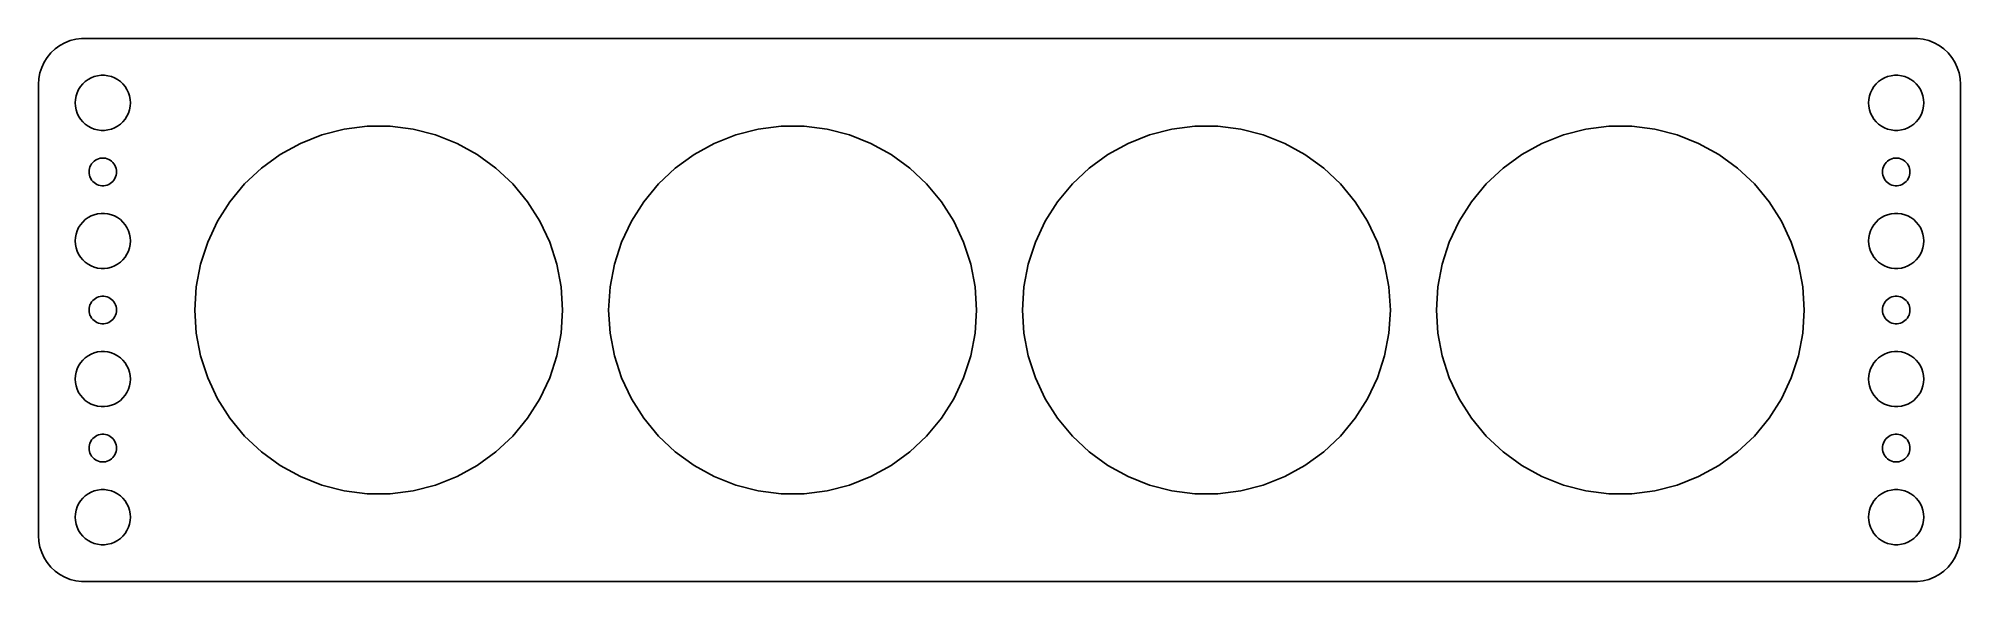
# Model space of a CAD drawing. Header units: metres. Extents: x -104 to 104, y -29 to 29.
import ezdxf

# ---------------------------------------------------------------- set-up
doc = ezdxf.new("R2010")
doc.units = ezdxf.units.M

msp = doc.modelspace()

# ---------------------------------------------------------------- linework, layer by layer
for p, q in [((-100.437, 29.4114), (-101.045, 29.2553)), ((-99.8139, 29.4901), (-100.437, 29.4114)), ((99.8139, 29.4901), (-99.8139, 29.4901)), ((100.437, 29.4114), (99.8139, 29.4901)), ((101.045, 29.2553), (100.437, 29.4114)), ((-103.545, 27.4389), (-103.882, 26.9088)), ((-103.145, 27.9227), (-103.545, 27.4389)), ((-102.687, 28.3526), (-103.145, 27.9227)), ((-102.179, 28.7216), (-102.687, 28.3526)), ((-101.629, 29.0241), (-102.179, 28.7216)), ((-101.045, 29.2553), (-101.629, 29.0241)), ((101.629, 29.0241), (101.045, 29.2553)), ((102.179, 28.7216), (101.629, 29.0241)), ((102.687, 28.3526), (102.179, 28.7216)), ((103.145, 27.9227), (102.687, 28.3526)), ((103.545, 27.4389), (103.145, 27.9227)), ((103.882, 26.9088), (103.545, 27.4389)), ((-104.461, 25.1267), (-104.5, 24.5)), ((-104.343, 25.7434), (-104.461, 25.1267)), ((-104.149, 26.3406), (-104.343, 25.7434)), ((-103.882, 26.9088), (-104.149, 26.3406)), ((-99.1075, 25.033), (-98.7773, 25.2145)), ((-98.7773, 25.2145), (-98.427, 25.3532)), ((-98.427, 25.3532), (-98.0621, 25.4469)), ((-98.0621, 25.4469), (-97.6884, 25.4941)), ((-97.6884, 25.4941), (-97.3116, 25.4941)), ((-97.3116, 25.4941), (-96.9379, 25.4469)), ((-96.9379, 25.4469), (-96.573, 25.3532)), ((-96.573, 25.3532), (-96.2227, 25.2145)), ((-96.2227, 25.2145), (-95.8925, 25.033)), ((95.8925, 25.033), (96.2227, 25.2145)), ((96.2227, 25.2145), (96.573, 25.3532)), ((96.573, 25.3532), (96.9379, 25.4469)), ((96.9379, 25.4469), (97.3116, 25.4941)), ((97.3116, 25.4941), (97.6884, 25.4941)), ((97.6884, 25.4941), (98.0621, 25.4469)), ((98.0621, 25.4469), (98.427, 25.3532)), ((98.427, 25.3532), (98.7773, 25.2145)), ((98.7773, 25.2145), (99.1075, 25.033)), ((104.149, 26.3406), (103.882, 26.9088)), ((104.343, 25.7434), (104.149, 26.3406)), ((104.461, 25.1267), (104.343, 25.7434)), ((104.5, 24.5), (104.461, 25.1267)), ((-104.5, 24.5), (-104.5, -24.5)), ((-100.476, 22.876), (-100.406, 23.2461)), ((-100.406, 23.2461), (-100.289, 23.6044)), ((-100.289, 23.6044), (-100.129, 23.9453)), ((-100.129, 23.9453), (-99.927, 24.2634)), ((-99.927, 24.2634), (-99.6869, 24.5536)), ((-99.6869, 24.5536), (-99.4123, 24.8115)), ((-99.4123, 24.8115), (-99.1075, 25.033)), ((-95.8925, 25.033), (-95.5877, 24.8115)), ((-95.5877, 24.8115), (-95.3131, 24.5536)), ((-95.3131, 24.5536), (-95.073, 24.2634)), ((-95.073, 24.2634), (-94.8711, 23.9453)), ((-94.8711, 23.9453), (-94.7107, 23.6044)), ((-94.7107, 23.6044), (-94.5943, 23.2461)), ((-94.5943, 23.2461), (-94.5237, 22.876)), ((94.5237, 22.876), (94.5943, 23.2461)), ((94.5943, 23.2461), (94.7107, 23.6044)), ((94.7107, 23.6044), (94.8711, 23.9453)), ((94.8711, 23.9453), (95.073, 24.2634)), ((95.073, 24.2634), (95.3131, 24.5536)), ((95.3131, 24.5536), (95.5877, 24.8115)), ((95.5877, 24.8115), (95.8925, 25.033)), ((99.1075, 25.033), (99.4123, 24.8115)), ((99.4123, 24.8115), (99.6869, 24.5536)), ((99.6869, 24.5536), (99.927, 24.2634)), ((99.927, 24.2634), (100.129, 23.9453)), ((100.129, 23.9453), (100.289, 23.6044)), ((100.289, 23.6044), (100.406, 23.2461)), ((100.406, 23.2461), (100.476, 22.876)), ((104.5, -24.5), (104.5, 24.5)), ((-100.5, 22.5), (-100.476, 22.876)), ((-100.476, 22.124), (-100.5, 22.5)), ((-100.406, 21.7539), (-100.476, 22.124)), ((-100.289, 21.3956), (-100.406, 21.7539)), ((-100.129, 21.0547), (-100.289, 21.3956)), ((-99.927, 20.7366), (-100.129, 21.0547)), ((-94.8711, 21.0547), (-95.073, 20.7366)), ((-94.7107, 21.3956), (-94.8711, 21.0547)), ((-94.5943, 21.7539), (-94.7107, 21.3956)), ((-94.5237, 22.124), (-94.5943, 21.7539)), ((-94.5237, 22.876), (-94.5, 22.5)), ((-94.5, 22.5), (-94.5237, 22.124)), ((94.5, 22.5), (94.5237, 22.876)), ((94.5237, 22.124), (94.5, 22.5)), ((94.5943, 21.7539), (94.5237, 22.124)), ((94.7107, 21.3956), (94.5943, 21.7539)), ((94.8711, 21.0547), (94.7107, 21.3956)), ((95.073, 20.7366), (94.8711, 21.0547)), ((100.129, 21.0547), (99.927, 20.7366)), ((100.289, 21.3956), (100.129, 21.0547)), ((100.406, 21.7539), (100.289, 21.3956)), ((100.476, 22.124), (100.406, 21.7539)), ((100.476, 22.876), (100.5, 22.5)), ((100.5, 22.5), (100.476, 22.124)), ((-99.6869, 20.4464), (-99.927, 20.7366)), ((-99.4123, 20.1884), (-99.6869, 20.4464)), ((-99.1075, 19.967), (-99.4123, 20.1884)), ((-98.7773, 19.7855), (-99.1075, 19.967)), ((-98.427, 19.6468), (-98.7773, 19.7855)), ((-98.0621, 19.5531), (-98.427, 19.6468)), ((-97.6884, 19.5059), (-98.0621, 19.5531)), ((-97.3116, 19.5059), (-97.6884, 19.5059)), ((-96.9379, 19.5531), (-97.3116, 19.5059)), ((-96.573, 19.6468), (-96.9379, 19.5531)), ((-96.2227, 19.7855), (-96.573, 19.6468)), ((-95.8925, 19.967), (-96.2227, 19.7855)), ((-95.5877, 20.1884), (-95.8925, 19.967)), ((-95.3131, 20.4464), (-95.5877, 20.1884)), ((-95.073, 20.7366), (-95.3131, 20.4464)), ((-76.0156, 18.0965), (-73.6803, 19.0211)), ((-73.6803, 19.0211), (-71.2476, 19.6457)), ((-71.2476, 19.6457), (-68.7558, 19.9605)), ((-68.7558, 19.9605), (-66.2442, 19.9605)), ((-66.2442, 19.9605), (-63.7524, 19.6457)), ((-63.7524, 19.6457), (-61.3197, 19.0211)), ((-61.3197, 19.0211), (-58.9844, 18.0965)), ((-31.0156, 18.0965), (-28.6803, 19.0211)), ((-28.6803, 19.0211), (-26.2476, 19.6457)), ((-26.2476, 19.6457), (-23.7558, 19.9605)), ((-23.7558, 19.9605), (-21.2442, 19.9605)), ((-21.2442, 19.9605), (-18.7524, 19.6457)), ((-18.7524, 19.6457), (-16.3197, 19.0211)), ((-16.3197, 19.0211), (-13.9844, 18.0965)), ((13.9844, 18.0965), (16.3197, 19.0211)), ((16.3197, 19.0211), (18.7524, 19.6457)), ((18.7524, 19.6457), (21.2442, 19.9605)), ((21.2442, 19.9605), (23.7558, 19.9605)), ((23.7558, 19.9605), (26.2476, 19.6457)), ((26.2476, 19.6457), (28.6803, 19.0211)), ((28.6803, 19.0211), (31.0156, 18.0965)), ((58.9844, 18.0965), (61.3197, 19.0211)), ((61.3197, 19.0211), (63.7524, 19.6457)), ((63.7524, 19.6457), (66.2442, 19.9605)), ((66.2442, 19.9605), (68.7558, 19.9605)), ((68.7558, 19.9605), (71.2476, 19.6457)), ((71.2476, 19.6457), (73.6803, 19.0211)), ((73.6803, 19.0211), (76.0156, 18.0965)), ((95.3131, 20.4464), (95.073, 20.7366)), ((95.5877, 20.1884), (95.3131, 20.4464)), ((95.8925, 19.967), (95.5877, 20.1884)), ((96.2227, 19.7855), (95.8925, 19.967)), ((96.573, 19.6468), (96.2227, 19.7855)), ((96.9379, 19.5531), (96.573, 19.6468)), ((97.3116, 19.5059), (96.9379, 19.5531)), ((97.6884, 19.5059), (97.3116, 19.5059)), ((98.0621, 19.5531), (97.6884, 19.5059)), ((98.427, 19.6468), (98.0621, 19.5531)), ((98.7773, 19.7855), (98.427, 19.6468)), ((99.1075, 19.967), (98.7773, 19.7855)), ((99.4123, 20.1884), (99.1075, 19.967)), ((99.6869, 20.4464), (99.4123, 20.1884)), ((99.927, 20.7366), (99.6869, 20.4464)), ((-80.2485, 15.4103), (-78.2165, 16.8866)), ((-78.2165, 16.8866), (-76.0156, 18.0965)), ((-58.9844, 18.0965), (-56.7835, 16.8866)), ((-56.7835, 16.8866), (-54.7515, 15.4103)), ((-35.2485, 15.4103), (-33.2165, 16.8866)), ((-33.2165, 16.8866), (-31.0156, 18.0965)), ((-13.9844, 18.0965), (-11.7835, 16.8866)), ((-11.7835, 16.8866), (-9.75151, 15.4103)), ((9.75151, 15.4103), (11.7835, 16.8866)), ((11.7835, 16.8866), (13.9844, 18.0965)), ((31.0156, 18.0965), (33.2165, 16.8866)), ((33.2165, 16.8866), (35.2485, 15.4103)), ((54.7515, 15.4103), (56.7835, 16.8866)), ((56.7835, 16.8866), (58.9844, 18.0965)), ((76.0156, 18.0965), (78.2165, 16.8866)), ((78.2165, 16.8866), (80.2485, 15.4103)), ((-99, 15), (-98.9882, 15.188)), ((-98.9882, 14.812), (-99, 15)), ((-98.9882, 15.188), (-98.9529, 15.373)), ((-98.9529, 14.627), (-98.9882, 14.812)), ((-98.9529, 15.373), (-98.8947, 15.5522)), ((-98.8947, 15.5522), (-98.8145, 15.7226)), ((-98.8145, 15.7226), (-98.7135, 15.8817)), ((-98.7135, 15.8817), (-98.5934, 16.0268)), ((-98.5934, 16.0268), (-98.4561, 16.1558)), ((-98.4561, 16.1558), (-98.3037, 16.2665)), ((-98.3037, 16.2665), (-98.1387, 16.3572)), ((-98.1387, 16.3572), (-97.9635, 16.4266)), ((-97.9635, 16.4266), (-97.7811, 16.4734)), ((-97.7811, 16.4734), (-97.5942, 16.497)), ((-97.5942, 16.497), (-97.4058, 16.497)), ((-97.4058, 16.497), (-97.2189, 16.4734)), ((-97.2189, 16.4734), (-97.0365, 16.4266)), ((-97.0365, 16.4266), (-96.8613, 16.3572)), ((-96.8613, 16.3572), (-96.6963, 16.2665)), ((-96.6963, 16.2665), (-96.5439, 16.1558)), ((-96.5439, 16.1558), (-96.4065, 16.0268)), ((-96.4065, 16.0268), (-96.2865, 15.8817)), ((-96.2865, 15.8817), (-96.1855, 15.7226)), ((-96.1855, 15.7226), (-96.1053, 15.5522)), ((-96.1053, 15.5522), (-96.0471, 15.373)), ((-96.0471, 15.373), (-96.0118, 15.188)), ((-96.0118, 14.812), (-96.0471, 14.627)), ((-96.0118, 15.188), (-96, 15)), ((-96, 15), (-96.0118, 14.812)), ((-82.0794, 13.6909), (-80.2485, 15.4103)), ((-54.7515, 15.4103), (-52.9206, 13.6909)), ((-37.0794, 13.6909), (-35.2485, 15.4103)), ((-9.75151, 15.4103), (-7.92062, 13.6909)), ((7.92062, 13.6909), (9.75151, 15.4103)), ((35.2485, 15.4103), (37.0794, 13.6909)), ((52.9206, 13.6909), (54.7515, 15.4103)), ((80.2485, 15.4103), (82.0794, 13.6909)), ((96, 15), (96.0118, 15.188)), ((96.0118, 14.812), (96, 15)), ((96.0118, 15.188), (96.0471, 15.373)), ((96.0471, 14.627), (96.0118, 14.812)), ((96.0471, 15.373), (96.1053, 15.5522)), ((96.1053, 15.5522), (96.1855, 15.7226)), ((96.1855, 15.7226), (96.2865, 15.8817)), ((96.2865, 15.8817), (96.4065, 16.0268)), ((96.4065, 16.0268), (96.5439, 16.1558)), ((96.5439, 16.1558), (96.6963, 16.2665)), ((96.6963, 16.2665), (96.8613, 16.3572)), ((96.8613, 16.3572), (97.0365, 16.4266)), ((97.0365, 16.4266), (97.2189, 16.4734)), ((97.2189, 16.4734), (97.4058, 16.497)), ((97.4058, 16.497), (97.5942, 16.497)), ((97.5942, 16.497), (97.7811, 16.4734)), ((97.7811, 16.4734), (97.9635, 16.4266)), ((97.9635, 16.4266), (98.1387, 16.3572)), ((98.1387, 16.3572), (98.3037, 16.2665)), ((98.3037, 16.2665), (98.4561, 16.1558)), ((98.4561, 16.1558), (98.5934, 16.0268)), ((98.5934, 16.0268), (98.7135, 15.8817)), ((98.7135, 15.8817), (98.8145, 15.7226)), ((98.8145, 15.7226), (98.8947, 15.5522)), ((98.8947, 15.5522), (98.9529, 15.373)), ((98.9529, 15.373), (98.9882, 15.188)), ((98.9882, 14.812), (98.9529, 14.627)), ((98.9882, 15.188), (99, 15)), ((99, 15), (98.9882, 14.812)), ((-98.8947, 14.4478), (-98.9529, 14.627)), ((-98.8145, 14.2774), (-98.8947, 14.4478)), ((-98.7135, 14.1183), (-98.8145, 14.2774)), ((-98.5934, 13.9732), (-98.7135, 14.1183)), ((-98.4561, 13.8442), (-98.5934, 13.9732)), ((-98.3037, 13.7335), (-98.4561, 13.8442)), ((-98.1387, 13.6427), (-98.3037, 13.7335)), ((-97.9635, 13.5734), (-98.1387, 13.6427)), ((-97.7811, 13.5266), (-97.9635, 13.5734)), ((-97.5942, 13.5029), (-97.7811, 13.5266)), ((-97.4058, 13.5029), (-97.5942, 13.5029)), ((-97.2189, 13.5266), (-97.4058, 13.5029)), ((-97.0365, 13.5734), (-97.2189, 13.5266)), ((-96.8613, 13.6427), (-97.0365, 13.5734)), ((-96.6963, 13.7335), (-96.8613, 13.6427)), ((-96.5439, 13.8442), (-96.6963, 13.7335)), ((-96.4065, 13.9732), (-96.5439, 13.8442)), ((-96.2865, 14.1183), (-96.4065, 13.9732)), ((-96.1855, 14.2774), (-96.2865, 14.1183)), ((-96.1053, 14.4478), (-96.1855, 14.2774)), ((-96.0471, 14.627), (-96.1053, 14.4478)), ((-83.6803, 11.7557), (-82.0794, 13.6909)), ((-52.9206, 13.6909), (-51.3197, 11.7557)), ((-38.6803, 11.7557), (-37.0794, 13.6909)), ((-7.92062, 13.6909), (-6.31966, 11.7557)), ((6.31966, 11.7557), (7.92062, 13.6909)), ((37.0794, 13.6909), (38.6803, 11.7557)), ((51.3197, 11.7557), (52.9206, 13.6909)), ((82.0794, 13.6909), (83.6803, 11.7557)), ((96.1053, 14.4478), (96.0471, 14.627)), ((96.1855, 14.2774), (96.1053, 14.4478)), ((96.2865, 14.1183), (96.1855, 14.2774)), ((96.4065, 13.9732), (96.2865, 14.1183)), ((96.5439, 13.8442), (96.4065, 13.9732)), ((96.6963, 13.7335), (96.5439, 13.8442)), ((96.8613, 13.6427), (96.6963, 13.7335)), ((97.0365, 13.5734), (96.8613, 13.6427)), ((97.2189, 13.5266), (97.0365, 13.5734)), ((97.4058, 13.5029), (97.2189, 13.5266)), ((97.5942, 13.5029), (97.4058, 13.5029)), ((97.7811, 13.5266), (97.5942, 13.5029)), ((97.9635, 13.5734), (97.7811, 13.5266)), ((98.1387, 13.6427), (97.9635, 13.5734)), ((98.3037, 13.7335), (98.1387, 13.6427)), ((98.4561, 13.8442), (98.3037, 13.7335)), ((98.5934, 13.9732), (98.4561, 13.8442)), ((98.7135, 14.1183), (98.5934, 13.9732)), ((98.8145, 14.2774), (98.7135, 14.1183)), ((98.8947, 14.4478), (98.8145, 14.2774)), ((98.9529, 14.627), (98.8947, 14.4478)), ((-98.0621, 10.4469), (-97.6884, 10.4941)), ((-97.6884, 10.4941), (-97.3116, 10.4941)), ((-97.3116, 10.4941), (-96.9379, 10.4469)), ((-85.0261, 9.63507), (-83.6803, 11.7557)), ((-51.3197, 11.7557), (-49.9739, 9.63507)), ((-40.0261, 9.63507), (-38.6803, 11.7557)), ((-6.31966, 11.7557), (-4.97386, 9.63507)), ((4.97386, 9.63507), (6.31966, 11.7557)), ((38.6803, 11.7557), (40.0261, 9.63507)), ((49.9739, 9.63507), (51.3197, 11.7557)), ((83.6803, 11.7557), (85.0261, 9.63507)), ((96.9379, 10.4469), (97.3116, 10.4941)), ((97.3116, 10.4941), (97.6884, 10.4941)), ((97.6884, 10.4941), (98.0621, 10.4469)), ((-100.406, 8.24606), (-100.289, 8.60437)), ((-100.289, 8.60437), (-100.129, 8.94525)), ((-100.129, 8.94525), (-99.927, 9.26335)), ((-99.927, 9.26335), (-99.6869, 9.55363)), ((-99.6869, 9.55363), (-99.4123, 9.81154)), ((-99.4123, 9.81154), (-99.1075, 10.033)), ((-99.1075, 10.033), (-98.7773, 10.2145)), ((-98.7773, 10.2145), (-98.427, 10.3532)), ((-98.427, 10.3532), (-98.0621, 10.4469)), ((-96.9379, 10.4469), (-96.573, 10.3532)), ((-96.573, 10.3532), (-96.2227, 10.2145)), ((-96.2227, 10.2145), (-95.8925, 10.033)), ((-95.8925, 10.033), (-95.5877, 9.81154)), ((-95.5877, 9.81154), (-95.3131, 9.55363)), ((-95.3131, 9.55363), (-95.073, 9.26335)), ((-95.073, 9.26335), (-94.8711, 8.94525)), ((-94.8711, 8.94525), (-94.7107, 8.60437)), ((-94.7107, 8.60437), (-94.5943, 8.24606)), ((-86.0955, 7.36249), (-85.0261, 9.63507)), ((-49.9739, 9.63507), (-48.9045, 7.36249)), ((-41.0955, 7.36249), (-40.0261, 9.63507)), ((-4.97386, 9.63507), (-3.90446, 7.36249)), ((3.90446, 7.36249), (4.97386, 9.63507)), ((40.0261, 9.63507), (41.0955, 7.36249)), ((48.9045, 7.36249), (49.9739, 9.63507)), ((85.0261, 9.63507), (86.0955, 7.36249)), ((94.5943, 8.24606), (94.7107, 8.60437)), ((94.7107, 8.60437), (94.8711, 8.94525)), ((94.8711, 8.94525), (95.073, 9.26335)), ((95.073, 9.26335), (95.3131, 9.55363)), ((95.3131, 9.55363), (95.5877, 9.81154)), ((95.5877, 9.81154), (95.8925, 10.033)), ((95.8925, 10.033), (96.2227, 10.2145)), ((96.2227, 10.2145), (96.573, 10.3532)), ((96.573, 10.3532), (96.9379, 10.4469)), ((98.0621, 10.4469), (98.427, 10.3532)), ((98.427, 10.3532), (98.7773, 10.2145)), ((98.7773, 10.2145), (99.1075, 10.033)), ((99.1075, 10.033), (99.4123, 9.81154)), ((99.4123, 9.81154), (99.6869, 9.55363)), ((99.6869, 9.55363), (99.927, 9.26335)), ((99.927, 9.26335), (100.129, 8.94525)), ((100.129, 8.94525), (100.289, 8.60437)), ((100.289, 8.60437), (100.406, 8.24606)), ((-100.5, 7.5), (-100.476, 7.87599)), ((-100.476, 7.12399), (-100.5, 7.5)), ((-100.476, 7.87599), (-100.406, 8.24606)), ((-100.406, 6.75392), (-100.476, 7.12399)), ((-100.289, 6.39561), (-100.406, 6.75392)), ((-100.129, 6.05473), (-100.289, 6.39561)), ((-94.7107, 6.39561), (-94.8711, 6.05473)), ((-94.5943, 6.75392), (-94.7107, 6.39561)), ((-94.5943, 8.24606), (-94.5237, 7.87599)), ((-94.5237, 7.12399), (-94.5943, 6.75392)), ((-94.5237, 7.87599), (-94.5, 7.5)), ((-94.5, 7.5), (-94.5237, 7.12399)), ((-86.8717, 4.97379), (-86.0955, 7.36249)), ((-48.9045, 7.36249), (-48.1283, 4.97379)), ((-41.8717, 4.97379), (-41.0955, 7.36249)), ((-3.90446, 7.36249), (-3.12833, 4.97379)), ((3.12833, 4.97379), (3.90446, 7.36249)), ((41.0955, 7.36249), (41.8717, 4.97379)), ((48.1283, 4.97379), (48.9045, 7.36249)), ((86.0955, 7.36249), (86.8717, 4.97379)), ((94.5, 7.5), (94.5237, 7.87599)), ((94.5237, 7.12399), (94.5, 7.5)), ((94.5237, 7.87599), (94.5943, 8.24606)), ((94.5943, 6.75392), (94.5237, 7.12399)), ((94.7107, 6.39561), (94.5943, 6.75392)), ((94.8711, 6.05473), (94.7107, 6.39561)), ((100.289, 6.39561), (100.129, 6.05473)), ((100.406, 6.75392), (100.289, 6.39561)), ((100.406, 8.24606), (100.476, 7.87599)), ((100.476, 7.12399), (100.406, 6.75392)), ((100.476, 7.87599), (100.5, 7.5)), ((100.5, 7.5), (100.476, 7.12399)), ((-99.927, 5.73663), (-100.129, 6.05473)), ((-99.6869, 5.44635), (-99.927, 5.73663)), ((-99.4123, 5.18845), (-99.6869, 5.44635)), ((-99.1075, 4.96701), (-99.4123, 5.18845)), ((-98.7773, 4.78551), (-99.1075, 4.96701)), ((-98.427, 4.64682), (-98.7773, 4.78551)), ((-98.0621, 4.55313), (-98.427, 4.64682)), ((-97.6884, 4.50591), (-98.0621, 4.55313)), ((-97.3116, 4.50591), (-97.6884, 4.50591)), ((-96.9379, 4.55313), (-97.3116, 4.50591)), ((-96.573, 4.64682), (-96.9379, 4.55313)), ((-96.2227, 4.78551), (-96.573, 4.64682)), ((-95.8925, 4.96701), (-96.2227, 4.78551)), ((-95.5877, 5.18845), (-95.8925, 4.96701)), ((-95.3131, 5.44635), (-95.5877, 5.18845)), ((-95.073, 5.73663), (-95.3131, 5.44635)), ((-94.8711, 6.05473), (-95.073, 5.73663)), ((-87.3423, 2.50665), (-86.8717, 4.97379)), ((-48.1283, 4.97379), (-47.6577, 2.50665)), ((-42.3423, 2.50665), (-41.8717, 4.97379)), ((-3.12833, 4.97379), (-2.6577, 2.50665)), ((2.6577, 2.50665), (3.12833, 4.97379)), ((41.8717, 4.97379), (42.3423, 2.50665)), ((47.6577, 2.50665), (48.1283, 4.97379)), ((86.8717, 4.97379), (87.3423, 2.50665)), ((95.073, 5.73663), (94.8711, 6.05473)), ((95.3131, 5.44635), (95.073, 5.73663)), ((95.5877, 5.18845), (95.3131, 5.44635)), ((95.8925, 4.96701), (95.5877, 5.18845)), ((96.2227, 4.78551), (95.8925, 4.96701)), ((96.573, 4.64682), (96.2227, 4.78551)), ((96.9379, 4.55313), (96.573, 4.64682)), ((97.3116, 4.50591), (96.9379, 4.55313)), ((97.6884, 4.50591), (97.3116, 4.50591)), ((98.0621, 4.55313), (97.6884, 4.50591)), ((98.427, 4.64682), (98.0621, 4.55313)), ((98.7773, 4.78551), (98.427, 4.64682)), ((99.1075, 4.96701), (98.7773, 4.78551)), ((99.4123, 5.18845), (99.1075, 4.96701)), ((99.6869, 5.44635), (99.4123, 5.18845)), ((99.927, 5.73663), (99.6869, 5.44635)), ((100.129, 6.05473), (99.927, 5.73663)), ((-87.5, 0), (-87.3423, 2.50665)), ((-47.6577, 2.50665), (-47.5, 0)), ((-42.5, 0), (-42.3423, 2.50665)), ((-2.6577, 2.50665), (-2.5, 0)), ((2.5, 0), (2.6577, 2.50665)), ((42.3423, 2.50665), (42.5, 0)), ((47.5, 0), (47.6577, 2.50665)), ((87.3423, 2.50665), (87.5, 0)), ((-99, 0), (-98.9882, 0.187988)), ((-98.9882, -0.187988), (-99, 0)), ((-98.9882, 0.187988), (-98.9529, 0.373032)), ((-98.9529, 0.373032), (-98.8947, 0.552185)), ((-98.8947, 0.552185), (-98.8145, 0.722626)), ((-98.8145, 0.722626), (-98.7135, 0.881668)), ((-98.7135, 0.881668), (-98.5934, 1.02681)), ((-98.5934, 1.02681), (-98.4561, 1.15576)), ((-98.4561, 1.15576), (-98.3037, 1.26648)), ((-98.3037, 1.26648), (-98.1387, 1.35724)), ((-98.1387, 1.35724), (-97.9635, 1.42657)), ((-97.9635, 1.42657), (-97.7811, 1.47342)), ((-97.7811, 1.47342), (-97.5942, 1.49704)), ((-97.5942, 1.49704), (-97.4058, 1.49704)), ((-97.4058, 1.49704), (-97.2189, 1.47342)), ((-97.2189, 1.47342), (-97.0365, 1.42657)), ((-97.0365, 1.42657), (-96.8613, 1.35724)), ((-96.8613, 1.35724), (-96.6963, 1.26648)), ((-96.6963, 1.26648), (-96.5439, 1.15576)), ((-96.5439, 1.15576), (-96.4065, 1.02681)), ((-96.4065, 1.02681), (-96.2865, 0.881668)), ((-96.2865, 0.881668), (-96.1855, 0.722626)), ((-96.1855, 0.722626), (-96.1053, 0.552185)), ((-96.1053, 0.552185), (-96.0471, 0.373032)), ((-96.0471, 0.373032), (-96.0118, 0.187988)), ((-96.0118, 0.187988), (-96, 0)), ((-96, 0), (-96.0118, -0.187988)), ((-87.3423, -2.50665), (-87.5, 0)), ((-47.5, 0), (-47.6577, -2.50665)), ((-42.3423, -2.50665), (-42.5, 0)), ((-2.5, 0), (-2.6577, -2.50665)), ((2.6577, -2.50665), (2.5, 0)), ((42.5, 0), (42.3423, -2.50665)), ((47.6577, -2.50665), (47.5, 0)), ((87.5, 0), (87.3423, -2.50665)), ((96, 0), (96.0118, 0.187988)), ((96.0118, -0.187988), (96, 0)), ((96.0118, 0.187988), (96.0471, 0.373032)), ((96.0471, 0.373032), (96.1053, 0.552185)), ((96.1053, 0.552185), (96.1855, 0.722626)), ((96.1855, 0.722626), (96.2865, 0.881668)), ((96.2865, 0.881668), (96.4065, 1.02681)), ((96.4065, 1.02681), (96.5439, 1.15576)), ((96.5439, 1.15576), (96.6963, 1.26648)), ((96.6963, 1.26648), (96.8613, 1.35724)), ((96.8613, 1.35724), (97.0365, 1.42657)), ((97.0365, 1.42657), (97.2189, 1.47342)), ((97.2189, 1.47342), (97.4058, 1.49704)), ((97.4058, 1.49704), (97.5942, 1.49704)), ((97.5942, 1.49704), (97.7811, 1.47342)), ((97.7811, 1.47342), (97.9635, 1.42657)), ((97.9635, 1.42657), (98.1387, 1.35724)), ((98.1387, 1.35724), (98.3037, 1.26648)), ((98.3037, 1.26648), (98.4561, 1.15576)), ((98.4561, 1.15576), (98.5934, 1.02681)), ((98.5934, 1.02681), (98.7135, 0.881668)), ((98.7135, 0.881668), (98.8145, 0.722626)), ((98.8145, 0.722626), (98.8947, 0.552185)), ((98.8947, 0.552185), (98.9529, 0.373032)), ((98.9529, 0.373032), (98.9882, 0.187988)), ((98.9882, 0.187988), (99, 0)), ((99, 0), (98.9882, -0.187988)), ((-98.9529, -0.373032), (-98.9882, -0.187988)), ((-98.8947, -0.552185), (-98.9529, -0.373032)), ((-98.8145, -0.722626), (-98.8947, -0.552185)), ((-98.7135, -0.881668), (-98.8145, -0.722626)), ((-98.5934, -1.02681), (-98.7135, -0.881668)), ((-98.4561, -1.15576), (-98.5934, -1.02681)), ((-98.3037, -1.26648), (-98.4561, -1.15576)), ((-98.1387, -1.35724), (-98.3037, -1.26648)), ((-97.9635, -1.42657), (-98.1387, -1.35724)), ((-97.7811, -1.47342), (-97.9635, -1.42657)), ((-97.5942, -1.49704), (-97.7811, -1.47342)), ((-97.4058, -1.49704), (-97.5942, -1.49704)), ((-97.2189, -1.47342), (-97.4058, -1.49704)), ((-97.0365, -1.42657), (-97.2189, -1.47342)), ((-96.8613, -1.35724), (-97.0365, -1.42657)), ((-96.6963, -1.26648), (-96.8613, -1.35724)), ((-96.5439, -1.15576), (-96.6963, -1.26648)), ((-96.4065, -1.02681), (-96.5439, -1.15576)), ((-96.2865, -0.881668), (-96.4065, -1.02681)), ((-96.1855, -0.722626), (-96.2865, -0.881668)), ((-96.1053, -0.552185), (-96.1855, -0.722626)), ((-96.0471, -0.373032), (-96.1053, -0.552185)), ((-96.0118, -0.187988), (-96.0471, -0.373032)), ((96.0471, -0.373032), (96.0118, -0.187988)), ((96.1053, -0.552185), (96.0471, -0.373032)), ((96.1855, -0.722626), (96.1053, -0.552185)), ((96.2865, -0.881668), (96.1855, -0.722626)), ((96.4065, -1.02681), (96.2865, -0.881668)), ((96.5439, -1.15576), (96.4065, -1.02681)), ((96.6963, -1.26648), (96.5439, -1.15576)), ((96.8613, -1.35724), (96.6963, -1.26648)), ((97.0365, -1.42657), (96.8613, -1.35724)), ((97.2189, -1.47342), (97.0365, -1.42657)), ((97.4058, -1.49704), (97.2189, -1.47342)), ((97.5942, -1.49704), (97.4058, -1.49704)), ((97.7811, -1.47342), (97.5942, -1.49704)), ((97.9635, -1.42657), (97.7811, -1.47342)), ((98.1387, -1.35724), (97.9635, -1.42657)), ((98.3037, -1.26648), (98.1387, -1.35724)), ((98.4561, -1.15576), (98.3037, -1.26648)), ((98.5934, -1.02681), (98.4561, -1.15576)), ((98.7135, -0.881668), (98.5934, -1.02681)), ((98.8145, -0.722626), (98.7135, -0.881668)), ((98.8947, -0.552185), (98.8145, -0.722626)), ((98.9529, -0.373032), (98.8947, -0.552185)), ((98.9882, -0.187988), (98.9529, -0.373032)), ((-86.8717, -4.97379), (-87.3423, -2.50665)), ((-47.6577, -2.50665), (-48.1283, -4.97379)), ((-41.8717, -4.97379), (-42.3423, -2.50665)), ((-2.6577, -2.50665), (-3.12833, -4.97379)), ((3.12833, -4.97379), (2.6577, -2.50665)), ((42.3423, -2.50665), (41.8717, -4.97379)), ((48.1283, -4.97379), (47.6577, -2.50665)), ((87.3423, -2.50665), (86.8717, -4.97379)), ((-100.289, -6.39561), (-100.129, -6.05473)), ((-100.129, -6.05473), (-99.927, -5.73663)), ((-99.927, -5.73663), (-99.6869, -5.44635)), ((-99.6869, -5.44635), (-99.4123, -5.18845)), ((-99.4123, -5.18845), (-99.1075, -4.96701)), ((-99.1075, -4.96701), (-98.7773, -4.78551)), ((-98.7773, -4.78551), (-98.427, -4.64682)), ((-98.427, -4.64682), (-98.0621, -4.55313)), ((-98.0621, -4.55313), (-97.6884, -4.50591)), ((-97.6884, -4.50591), (-97.3116, -4.50591)), ((-97.3116, -4.50591), (-96.9379, -4.55313)), ((-96.9379, -4.55313), (-96.573, -4.64682)), ((-96.573, -4.64682), (-96.2227, -4.78551)), ((-96.2227, -4.78551), (-95.8925, -4.96701)), ((-95.8925, -4.96701), (-95.5877, -5.18845)), ((-95.5877, -5.18845), (-95.3131, -5.44635)), ((-95.3131, -5.44635), (-95.073, -5.73663)), ((-95.073, -5.73663), (-94.8711, -6.05473)), ((-94.8711, -6.05473), (-94.7107, -6.39561)), ((-86.0955, -7.36249), (-86.8717, -4.97379)), ((-48.1283, -4.97379), (-48.9045, -7.36249)), ((-41.0955, -7.36249), (-41.8717, -4.97379)), ((-3.12833, -4.97379), (-3.90446, -7.36249)), ((3.90446, -7.36249), (3.12833, -4.97379)), ((41.8717, -4.97379), (41.0955, -7.36249)), ((48.9045, -7.36249), (48.1283, -4.97379)), ((86.8717, -4.97379), (86.0955, -7.36249)), ((94.7107, -6.39561), (94.8711, -6.05473)), ((94.8711, -6.05473), (95.073, -5.73663)), ((95.073, -5.73663), (95.3131, -5.44635)), ((95.3131, -5.44635), (95.5877, -5.18845)), ((95.5877, -5.18845), (95.8925, -4.96701)), ((95.8925, -4.96701), (96.2227, -4.78551)), ((96.2227, -4.78551), (96.573, -4.64682)), ((96.573, -4.64682), (96.9379, -4.55313)), ((96.9379, -4.55313), (97.3116, -4.50591)), ((97.3116, -4.50591), (97.6884, -4.50591)), ((97.6884, -4.50591), (98.0621, -4.55313)), ((98.0621, -4.55313), (98.427, -4.64682)), ((98.427, -4.64682), (98.7773, -4.78551)), ((98.7773, -4.78551), (99.1075, -4.96701)), ((99.1075, -4.96701), (99.4123, -5.18845)), ((99.4123, -5.18845), (99.6869, -5.44635)), ((99.6869, -5.44635), (99.927, -5.73663)), ((99.927, -5.73663), (100.129, -6.05473)), ((100.129, -6.05473), (100.289, -6.39561)), ((-100.5, -7.5), (-100.476, -7.12399)), ((-100.476, -7.87599), (-100.5, -7.5)), ((-100.476, -7.12399), (-100.406, -6.75392)), ((-100.406, -8.24606), (-100.476, -7.87599)), ((-100.406, -6.75392), (-100.289, -6.39561)), ((-100.289, -8.60437), (-100.406, -8.24606)), ((-94.7107, -6.39561), (-94.5943, -6.75392)), ((-94.5943, -8.24606), (-94.7107, -8.60437)), ((-94.5943, -6.75392), (-94.5237, -7.12399)), ((-94.5237, -7.87599), (-94.5943, -8.24606)), ((-94.5237, -7.12399), (-94.5, -7.5)), ((-94.5, -7.5), (-94.5237, -7.87599)), ((-85.0261, -9.63507), (-86.0955, -7.36249)), ((-48.9045, -7.36249), (-49.9739, -9.63507)), ((-40.0261, -9.63507), (-41.0955, -7.36249)), ((-3.90446, -7.36249), (-4.97386, -9.63507)), ((4.97386, -9.63507), (3.90446, -7.36249)), ((41.0955, -7.36249), (40.0261, -9.63507)), ((49.9739, -9.63507), (48.9045, -7.36249)), ((86.0955, -7.36249), (85.0261, -9.63507)), ((94.5, -7.5), (94.5237, -7.12399)), ((94.5237, -7.87599), (94.5, -7.5)), ((94.5237, -7.12399), (94.5943, -6.75392)), ((94.5943, -8.24606), (94.5237, -7.87599)), ((94.5943, -6.75392), (94.7107, -6.39561)), ((94.7107, -8.60437), (94.5943, -8.24606)), ((100.289, -6.39561), (100.406, -6.75392)), ((100.406, -8.24606), (100.289, -8.60437)), ((100.406, -6.75392), (100.476, -7.12399)), ((100.476, -7.87599), (100.406, -8.24606)), ((100.476, -7.12399), (100.5, -7.5)), ((100.5, -7.5), (100.476, -7.87599)), ((-100.129, -8.94525), (-100.289, -8.60437)), ((-99.927, -9.26335), (-100.129, -8.94525)), ((-99.6869, -9.55363), (-99.927, -9.26335)), ((-99.4123, -9.81154), (-99.6869, -9.55363)), ((-99.1075, -10.033), (-99.4123, -9.81154)), ((-98.7773, -10.2145), (-99.1075, -10.033)), ((-98.427, -10.3532), (-98.7773, -10.2145)), ((-98.0621, -10.4469), (-98.427, -10.3532)), ((-97.6884, -10.4941), (-98.0621, -10.4469)), ((-96.9379, -10.4469), (-97.3116, -10.4941)), ((-96.573, -10.3532), (-96.9379, -10.4469)), ((-96.2227, -10.2145), (-96.573, -10.3532)), ((-95.8925, -10.033), (-96.2227, -10.2145)), ((-95.5877, -9.81154), (-95.8925, -10.033)), ((-95.3131, -9.55363), (-95.5877, -9.81154)), ((-95.073, -9.26335), (-95.3131, -9.55363)), ((-94.8711, -8.94525), (-95.073, -9.26335)), ((-94.7107, -8.60437), (-94.8711, -8.94525)), ((-83.6803, -11.7557), (-85.0261, -9.63507)), ((-49.9739, -9.63507), (-51.3197, -11.7557)), ((-38.6803, -11.7557), (-40.0261, -9.63507)), ((-4.97386, -9.63507), (-6.31966, -11.7557)), ((6.31966, -11.7557), (4.97386, -9.63507)), ((40.0261, -9.63507), (38.6803, -11.7557)), ((51.3197, -11.7557), (49.9739, -9.63507)), ((85.0261, -9.63507), (83.6803, -11.7557)), ((94.8711, -8.94525), (94.7107, -8.60437)), ((95.073, -9.26335), (94.8711, -8.94525)), ((95.3131, -9.55363), (95.073, -9.26335)), ((95.5877, -9.81154), (95.3131, -9.55363)), ((95.8925, -10.033), (95.5877, -9.81154)), ((96.2227, -10.2145), (95.8925, -10.033)), ((96.573, -10.3532), (96.2227, -10.2145)), ((96.9379, -10.4469), (96.573, -10.3532)), ((97.3116, -10.4941), (96.9379, -10.4469)), ((98.0621, -10.4469), (97.6884, -10.4941)), ((98.427, -10.3532), (98.0621, -10.4469)), ((98.7773, -10.2145), (98.427, -10.3532)), ((99.1075, -10.033), (98.7773, -10.2145)), ((99.4123, -9.81154), (99.1075, -10.033)), ((99.6869, -9.55363), (99.4123, -9.81154)), ((99.927, -9.26335), (99.6869, -9.55363)), ((100.129, -8.94525), (99.927, -9.26335)), ((100.289, -8.60437), (100.129, -8.94525)), ((-97.3116, -10.4941), (-97.6884, -10.4941)), ((-82.0794, -13.6909), (-83.6803, -11.7557)), ((-51.3197, -11.7557), (-52.9206, -13.6909)), ((-37.0794, -13.6909), (-38.6803, -11.7557)), ((-6.31966, -11.7557), (-7.92062, -13.6909)), ((7.92062, -13.6909), (6.31966, -11.7557)), ((38.6803, -11.7557), (37.0794, -13.6909)), ((52.9206, -13.6909), (51.3197, -11.7557)), ((83.6803, -11.7557), (82.0794, -13.6909)), ((97.6884, -10.4941), (97.3116, -10.4941)), ((-98.9882, -14.812), (-98.9529, -14.627)), ((-98.9529, -14.627), (-98.8947, -14.4478)), ((-98.8947, -14.4478), (-98.8145, -14.2774)), ((-98.8145, -14.2774), (-98.7135, -14.1183)), ((-98.7135, -14.1183), (-98.5934, -13.9732)), ((-98.5934, -13.9732), (-98.4561, -13.8442)), ((-98.4561, -13.8442), (-98.3037, -13.7335)), ((-98.3037, -13.7335), (-98.1387, -13.6427)), ((-98.1387, -13.6427), (-97.9635, -13.5734)), ((-97.9635, -13.5734), (-97.7811, -13.5266)), ((-97.7811, -13.5266), (-97.5942, -13.5029)), ((-97.5942, -13.5029), (-97.4058, -13.5029)), ((-97.4058, -13.5029), (-97.2189, -13.5266)), ((-97.2189, -13.5266), (-97.0365, -13.5734)), ((-97.0365, -13.5734), (-96.8613, -13.6427)), ((-96.8613, -13.6427), (-96.6963, -13.7335)), ((-96.6963, -13.7335), (-96.5439, -13.8442)), ((-96.5439, -13.8442), (-96.4065, -13.9732)), ((-96.4065, -13.9732), (-96.2865, -14.1183)), ((-96.2865, -14.1183), (-96.1855, -14.2774)), ((-96.1855, -14.2774), (-96.1053, -14.4478)), ((-96.1053, -14.4478), (-96.0471, -14.627)), ((-96.0471, -14.627), (-96.0118, -14.812)), ((-80.2485, -15.4103), (-82.0794, -13.6909)), ((-52.9206, -13.6909), (-54.7515, -15.4103)), ((-35.2485, -15.4103), (-37.0794, -13.6909)), ((-7.92062, -13.6909), (-9.75151, -15.4103)), ((9.75151, -15.4103), (7.92062, -13.6909)), ((37.0794, -13.6909), (35.2485, -15.4103)), ((54.7515, -15.4103), (52.9206, -13.6909)), ((82.0794, -13.6909), (80.2485, -15.4103)), ((96.0118, -14.812), (96.0471, -14.627)), ((96.0471, -14.627), (96.1053, -14.4478)), ((96.1053, -14.4478), (96.1855, -14.2774)), ((96.1855, -14.2774), (96.2865, -14.1183)), ((96.2865, -14.1183), (96.4065, -13.9732)), ((96.4065, -13.9732), (96.5439, -13.8442)), ((96.5439, -13.8442), (96.6963, -13.7335)), ((96.6963, -13.7335), (96.8613, -13.6427)), ((96.8613, -13.6427), (97.0365, -13.5734)), ((97.0365, -13.5734), (97.2189, -13.5266)), ((97.2189, -13.5266), (97.4058, -13.5029)), ((97.4058, -13.5029), (97.5942, -13.5029)), ((97.5942, -13.5029), (97.7811, -13.5266)), ((97.7811, -13.5266), (97.9635, -13.5734)), ((97.9635, -13.5734), (98.1387, -13.6427)), ((98.1387, -13.6427), (98.3037, -13.7335)), ((98.3037, -13.7335), (98.4561, -13.8442)), ((98.4561, -13.8442), (98.5934, -13.9732)), ((98.5934, -13.9732), (98.7135, -14.1183)), ((98.7135, -14.1183), (98.8145, -14.2774)), ((98.8145, -14.2774), (98.8947, -14.4478)), ((98.8947, -14.4478), (98.9529, -14.627)), ((98.9529, -14.627), (98.9882, -14.812)), ((-99, -15), (-98.9882, -14.812)), ((-98.9882, -15.188), (-99, -15)), ((-98.9529, -15.373), (-98.9882, -15.188)), ((-98.8947, -15.5522), (-98.9529, -15.373)), ((-98.8145, -15.7226), (-98.8947, -15.5522)), ((-98.7135, -15.8817), (-98.8145, -15.7226)), ((-98.5934, -16.0268), (-98.7135, -15.8817)), ((-98.4561, -16.1558), (-98.5934, -16.0268)), ((-98.3037, -16.2665), (-98.4561, -16.1558)), ((-98.1387, -16.3572), (-98.3037, -16.2665)), ((-97.9635, -16.4266), (-98.1387, -16.3572)), ((-97.7811, -16.4734), (-97.9635, -16.4266)), ((-97.5942, -16.497), (-97.7811, -16.4734)), ((-97.4058, -16.497), (-97.5942, -16.497)), ((-97.2189, -16.4734), (-97.4058, -16.497)), ((-97.0365, -16.4266), (-97.2189, -16.4734)), ((-96.8613, -16.3572), (-97.0365, -16.4266)), ((-96.6963, -16.2665), (-96.8613, -16.3572)), ((-96.5439, -16.1558), (-96.6963, -16.2665)), ((-96.4065, -16.0268), (-96.5439, -16.1558)), ((-96.2865, -15.8817), (-96.4065, -16.0268)), ((-96.1855, -15.7226), (-96.2865, -15.8817)), ((-96.1053, -15.5522), (-96.1855, -15.7226)), ((-96.0471, -15.373), (-96.1053, -15.5522)), ((-96.0118, -15.188), (-96.0471, -15.373)), ((-96.0118, -14.812), (-96, -15)), ((-96, -15), (-96.0118, -15.188)), ((-78.2165, -16.8866), (-80.2485, -15.4103)), ((-54.7515, -15.4103), (-56.7835, -16.8866)), ((-33.2165, -16.8866), (-35.2485, -15.4103)), ((-9.75151, -15.4103), (-11.7835, -16.8866)), ((11.7835, -16.8866), (9.75151, -15.4103)), ((35.2485, -15.4103), (33.2165, -16.8866)), ((56.7835, -16.8866), (54.7515, -15.4103)), ((80.2485, -15.4103), (78.2165, -16.8866)), ((96, -15), (96.0118, -14.812)), ((96.0118, -15.188), (96, -15)), ((96.0471, -15.373), (96.0118, -15.188)), ((96.1053, -15.5522), (96.0471, -15.373)), ((96.1855, -15.7226), (96.1053, -15.5522)), ((96.2865, -15.8817), (96.1855, -15.7226)), ((96.4065, -16.0268), (96.2865, -15.8817)), ((96.5439, -16.1558), (96.4065, -16.0268)), ((96.6963, -16.2665), (96.5439, -16.1558)), ((96.8613, -16.3572), (96.6963, -16.2665)), ((97.0365, -16.4266), (96.8613, -16.3572)), ((97.2189, -16.4734), (97.0365, -16.4266)), ((97.4058, -16.497), (97.2189, -16.4734)), ((97.5942, -16.497), (97.4058, -16.497)), ((97.7811, -16.4734), (97.5942, -16.497)), ((97.9635, -16.4266), (97.7811, -16.4734)), ((98.1387, -16.3572), (97.9635, -16.4266)), ((98.3037, -16.2665), (98.1387, -16.3572)), ((98.4561, -16.1558), (98.3037, -16.2665)), ((98.5934, -16.0268), (98.4561, -16.1558)), ((98.7135, -15.8817), (98.5934, -16.0268)), ((98.8145, -15.7226), (98.7135, -15.8817)), ((98.8947, -15.5522), (98.8145, -15.7226)), ((98.9529, -15.373), (98.8947, -15.5522)), ((98.9882, -15.188), (98.9529, -15.373)), ((98.9882, -14.812), (99, -15)), ((99, -15), (98.9882, -15.188)), ((-76.0156, -18.0965), (-78.2165, -16.8866)), ((-73.6803, -19.0211), (-76.0156, -18.0965)), ((-58.9844, -18.0965), (-61.3197, -19.0211)), ((-56.7835, -16.8866), (-58.9844, -18.0965)), ((-31.0156, -18.0965), (-33.2165, -16.8866)), ((-28.6803, -19.0211), (-31.0156, -18.0965)), ((-13.9844, -18.0965), (-16.3197, -19.0211)), ((-11.7835, -16.8866), (-13.9844, -18.0965)), ((13.9844, -18.0965), (11.7835, -16.8866)), ((16.3197, -19.0211), (13.9844, -18.0965)), ((31.0156, -18.0965), (28.6803, -19.0211)), ((33.2165, -16.8866), (31.0156, -18.0965)), ((58.9844, -18.0965), (56.7835, -16.8866)), ((61.3197, -19.0211), (58.9844, -18.0965)), ((76.0156, -18.0965), (73.6803, -19.0211)), ((78.2165, -16.8866), (76.0156, -18.0965)), ((-100.129, -21.0547), (-99.927, -20.7366)), ((-99.927, -20.7366), (-99.6869, -20.4464)), ((-99.6869, -20.4464), (-99.4123, -20.1884)), ((-99.4123, -20.1884), (-99.1075, -19.967)), ((-99.1075, -19.967), (-98.7773, -19.7855)), ((-98.7773, -19.7855), (-98.427, -19.6468)), ((-98.427, -19.6468), (-98.0621, -19.5531)), ((-98.0621, -19.5531), (-97.6884, -19.5059)), ((-97.6884, -19.5059), (-97.3116, -19.5059)), ((-97.3116, -19.5059), (-96.9379, -19.5531)), ((-96.9379, -19.5531), (-96.573, -19.6468)), ((-96.573, -19.6468), (-96.2227, -19.7855)), ((-96.2227, -19.7855), (-95.8925, -19.967)), ((-95.8925, -19.967), (-95.5877, -20.1884)), ((-95.5877, -20.1884), (-95.3131, -20.4464)), ((-95.3131, -20.4464), (-95.073, -20.7366)), ((-95.073, -20.7366), (-94.8711, -21.0547)), ((-71.2476, -19.6457), (-73.6803, -19.0211)), ((-68.7558, -19.9605), (-71.2476, -19.6457)), ((-66.2442, -19.9605), (-68.7558, -19.9605)), ((-63.7524, -19.6457), (-66.2442, -19.9605)), ((-61.3197, -19.0211), (-63.7524, -19.6457)), ((-26.2476, -19.6457), (-28.6803, -19.0211)), ((-23.7558, -19.9605), (-26.2476, -19.6457)), ((-21.2442, -19.9605), (-23.7558, -19.9605)), ((-18.7524, -19.6457), (-21.2442, -19.9605)), ((-16.3197, -19.0211), (-18.7524, -19.6457)), ((18.7524, -19.6457), (16.3197, -19.0211)), ((21.2442, -19.9605), (18.7524, -19.6457)), ((23.7558, -19.9605), (21.2442, -19.9605)), ((26.2476, -19.6457), (23.7558, -19.9605)), ((28.6803, -19.0211), (26.2476, -19.6457)), ((63.7524, -19.6457), (61.3197, -19.0211)), ((66.2442, -19.9605), (63.7524, -19.6457)), ((68.7558, -19.9605), (66.2442, -19.9605)), ((71.2476, -19.6457), (68.7558, -19.9605)), ((73.6803, -19.0211), (71.2476, -19.6457)), ((94.8711, -21.0547), (95.073, -20.7366)), ((95.073, -20.7366), (95.3131, -20.4464)), ((95.3131, -20.4464), (95.5877, -20.1884)), ((95.5877, -20.1884), (95.8925, -19.967)), ((95.8925, -19.967), (96.2227, -19.7855)), ((96.2227, -19.7855), (96.573, -19.6468)), ((96.573, -19.6468), (96.9379, -19.5531)), ((96.9379, -19.5531), (97.3116, -19.5059)), ((97.3116, -19.5059), (97.6884, -19.5059)), ((97.6884, -19.5059), (98.0621, -19.5531)), ((98.0621, -19.5531), (98.427, -19.6468)), ((98.427, -19.6468), (98.7773, -19.7855)), ((98.7773, -19.7855), (99.1075, -19.967)), ((99.1075, -19.967), (99.4123, -20.1884)), ((99.4123, -20.1884), (99.6869, -20.4464)), ((99.6869, -20.4464), (99.927, -20.7366)), ((99.927, -20.7366), (100.129, -21.0547)), ((-100.5, -22.5), (-100.476, -22.124)), ((-100.476, -22.876), (-100.5, -22.5)), ((-100.476, -22.124), (-100.406, -21.7539)), ((-100.406, -23.2461), (-100.476, -22.876)), ((-100.406, -21.7539), (-100.289, -21.3956)), ((-100.289, -21.3956), (-100.129, -21.0547)), ((-94.8711, -21.0547), (-94.7107, -21.3956)), ((-94.7107, -21.3956), (-94.5943, -21.7539)), ((-94.5943, -21.7539), (-94.5237, -22.124)), ((-94.5237, -22.876), (-94.5943, -23.2461)), ((-94.5237, -22.124), (-94.5, -22.5)), ((-94.5, -22.5), (-94.5237, -22.876)), ((94.5, -22.5), (94.5237, -22.124)), ((94.5237, -22.876), (94.5, -22.5)), ((94.5237, -22.124), (94.5943, -21.7539)), ((94.5943, -23.2461), (94.5237, -22.876)), ((94.5943, -21.7539), (94.7107, -21.3956)), ((94.7107, -21.3956), (94.8711, -21.0547)), ((100.129, -21.0547), (100.289, -21.3956)), ((100.289, -21.3956), (100.406, -21.7539)), ((100.406, -21.7539), (100.476, -22.124)), ((100.476, -22.876), (100.406, -23.2461)), ((100.476, -22.124), (100.5, -22.5)), ((100.5, -22.5), (100.476, -22.876)), ((-104.5, -24.5), (-104.461, -25.1267)), ((-100.289, -23.6044), (-100.406, -23.2461)), ((-100.129, -23.9453), (-100.289, -23.6044)), ((-99.927, -24.2634), (-100.129, -23.9453)), ((-99.6869, -24.5536), (-99.927, -24.2634)), ((-99.4123, -24.8115), (-99.6869, -24.5536)), ((-99.1075, -25.033), (-99.4123, -24.8115)), ((-98.7773, -25.2145), (-99.1075, -25.033)), ((-95.8925, -25.033), (-96.2227, -25.2145)), ((-95.5877, -24.8115), (-95.8925, -25.033)), ((-95.3131, -24.5536), (-95.5877, -24.8115)), ((-95.073, -24.2634), (-95.3131, -24.5536)), ((-94.8711, -23.9453), (-95.073, -24.2634)), ((-94.7107, -23.6044), (-94.8711, -23.9453)), ((-94.5943, -23.2461), (-94.7107, -23.6044)), ((94.7107, -23.6044), (94.5943, -23.2461)), ((94.8711, -23.9453), (94.7107, -23.6044)), ((95.073, -24.2634), (94.8711, -23.9453)), ((95.3131, -24.5536), (95.073, -24.2634)), ((95.5877, -24.8115), (95.3131, -24.5536)), ((95.8925, -25.033), (95.5877, -24.8115)), ((96.2227, -25.2145), (95.8925, -25.033)), ((99.1075, -25.033), (98.7773, -25.2145)), ((99.4123, -24.8115), (99.1075, -25.033)), ((99.6869, -24.5536), (99.4123, -24.8115)), ((99.927, -24.2634), (99.6869, -24.5536)), ((100.129, -23.9453), (99.927, -24.2634)), ((100.289, -23.6044), (100.129, -23.9453)), ((100.406, -23.2461), (100.289, -23.6044)), ((104.461, -25.1267), (104.5, -24.5)), ((-104.461, -25.1267), (-104.343, -25.7434)), ((-104.343, -25.7434), (-104.149, -26.3406)), ((-104.149, -26.3406), (-103.882, -26.9088)), ((-103.882, -26.9088), (-103.545, -27.4389)), ((-98.427, -25.3532), (-98.7773, -25.2145)), ((-98.0621, -25.4469), (-98.427, -25.3532)), ((-97.6884, -25.4941), (-98.0621, -25.4469)), ((-97.3116, -25.4941), (-97.6884, -25.4941)), ((-96.9379, -25.4469), (-97.3116, -25.4941)), ((-96.573, -25.3532), (-96.9379, -25.4469)), ((-96.2227, -25.2145), (-96.573, -25.3532)), ((96.573, -25.3532), (96.2227, -25.2145)), ((96.9379, -25.4469), (96.573, -25.3532)), ((97.3116, -25.4941), (96.9379, -25.4469)), ((97.6884, -25.4941), (97.3116, -25.4941)), ((98.0621, -25.4469), (97.6884, -25.4941)), ((98.427, -25.3532), (98.0621, -25.4469)), ((98.7773, -25.2145), (98.427, -25.3532)), ((103.545, -27.4389), (103.882, -26.9088)), ((103.882, -26.9088), (104.149, -26.3406)), ((104.149, -26.3406), (104.343, -25.7434)), ((104.343, -25.7434), (104.461, -25.1267)), ((-103.545, -27.4389), (-103.145, -27.9227)), ((-103.145, -27.9227), (-102.687, -28.3526)), ((-102.687, -28.3526), (-102.179, -28.7216)), ((-102.179, -28.7216), (-101.629, -29.0241)), ((-101.629, -29.0241), (-101.045, -29.2553)), ((-101.045, -29.2553), (-100.437, -29.4114)), ((100.437, -29.4114), (101.045, -29.2553)), ((101.045, -29.2553), (101.629, -29.0241)), ((101.629, -29.0241), (102.179, -28.7216)), ((102.179, -28.7216), (102.687, -28.3526)), ((102.687, -28.3526), (103.145, -27.9227)), ((103.145, -27.9227), (103.545, -27.4389)), ((-100.437, -29.4114), (-99.8139, -29.4901)), ((-99.8139, -29.4901), (99.8139, -29.4901)), ((99.8139, -29.4901), (100.437, -29.4114))]:
    msp.add_line(p, q)

doc.saveas('drawing.dxf')
